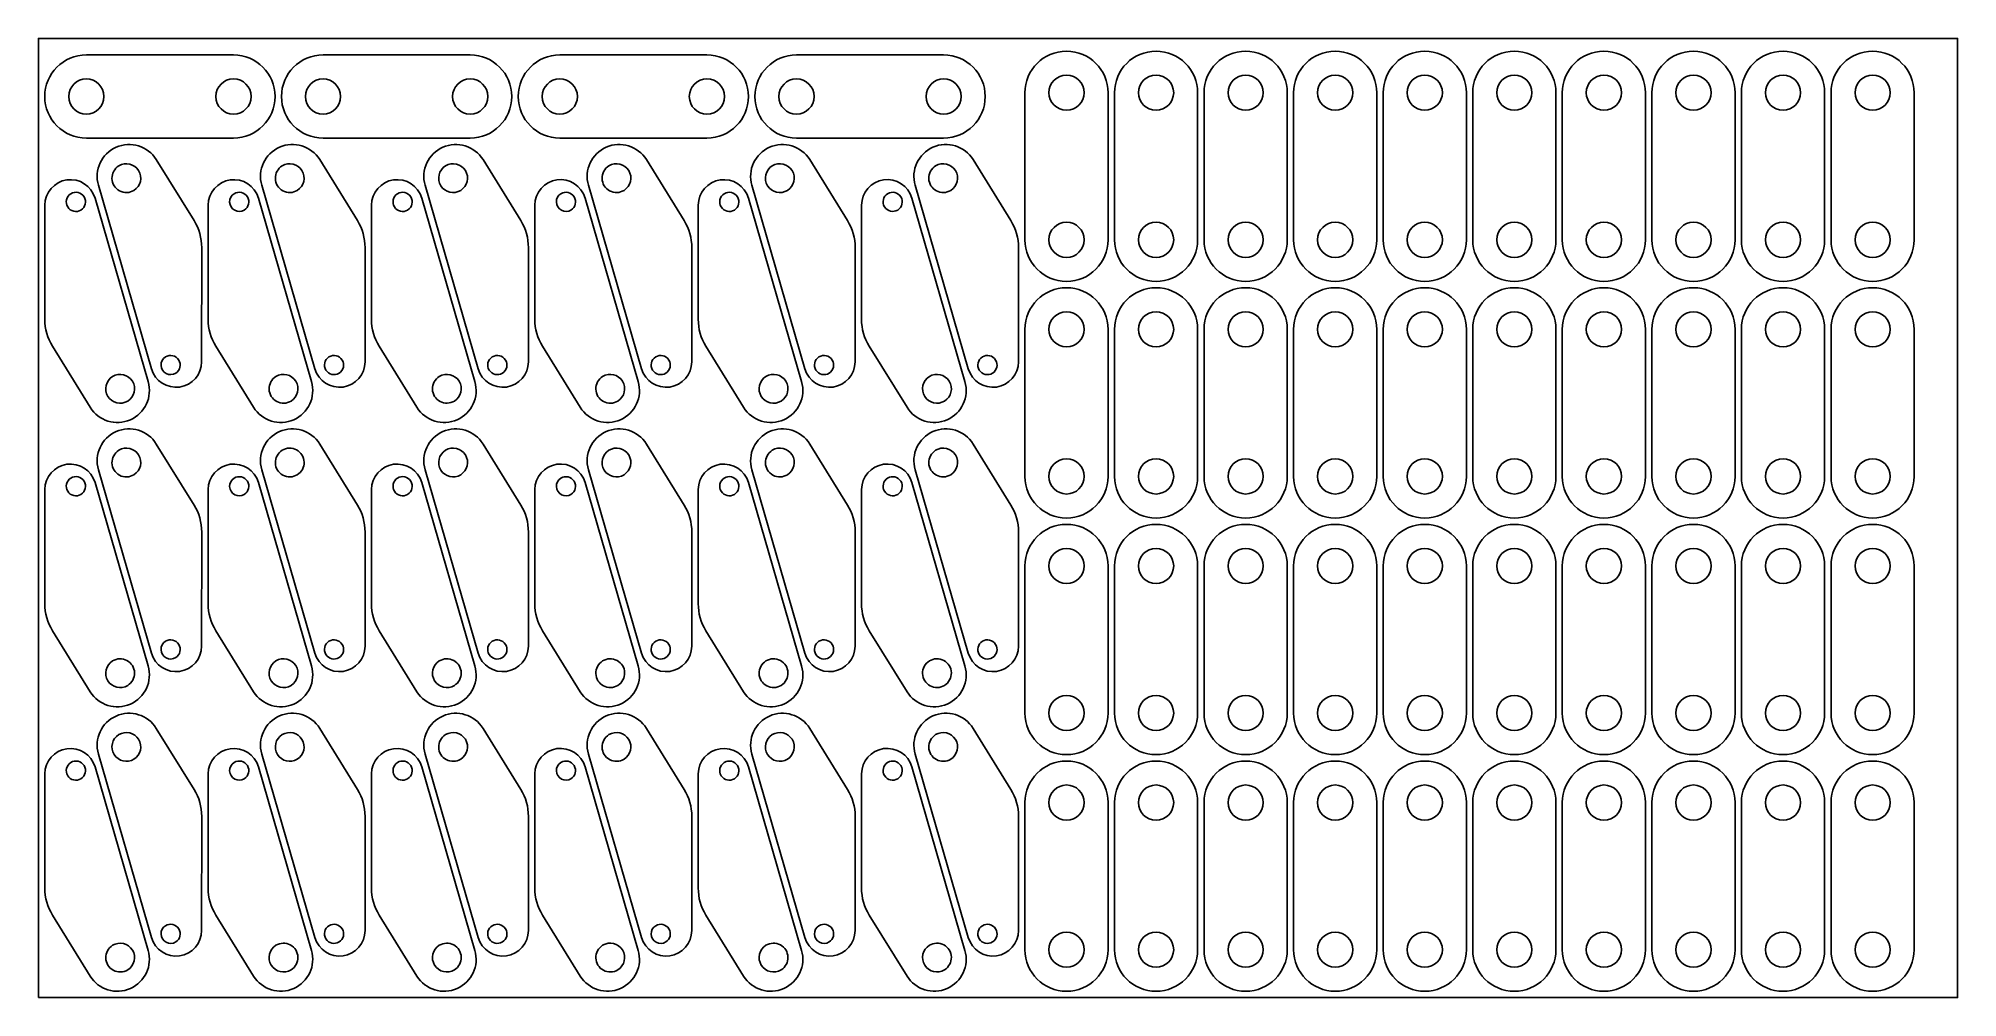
# Model space of a CAD drawing. Header units: metres. Extents: x 0 to 3000, y 0 to 1500.
import ezdxf

# ---------------------------------------------------------------- set-up
doc = ezdxf.new("R2010")
doc.units = ezdxf.units.M

msp = doc.modelspace()

# ---------------------------------------------------------------- linework, layer by layer
msp.add_lwpolyline([(0, 0), (3000, 0), (3000, 1500), (0, 1500)], close=True)
for points in [[(75, 1344.1), (305, 1344.1, 1), (305, 1474.1), (75, 1474.1, 1)], [(445, 1344.1), (675, 1344.1, 1), (675, 1474.1), (445, 1474.1, 1)], [(815, 1344.1), (1045, 1344.1, 1), (1045, 1474.1), (815, 1474.1, 1)], [(1185, 1344.1), (1415, 1344.1, 1), (1415, 1474.1), (1185, 1474.1, 1)], [(1542.1, 1415), (1542.1, 1185, 1), (1672.1, 1185), (1672.1, 1415, 1)], [(1682.1, 1415), (1682.1, 1185, 1), (1812.1, 1185), (1812.1, 1415, 1)], [(1822.1, 1415), (1822.1, 1185, 1), (1952.1, 1185), (1952.1, 1415, 1)], [(1962.1, 1415), (1962.1, 1185, 1), (2092.1, 1185), (2092.1, 1415, 1)], [(2102.1, 1415), (2102.1, 1185, 1), (2232.1, 1185), (2232.1, 1415, 1)], [(2242.1, 1415), (2242.1, 1185, 1), (2372.1, 1185), (2372.1, 1415, 1)], [(2382.1, 1415), (2382.1, 1185, 1), (2512.1, 1185), (2512.1, 1415, 1)], [(2522.1, 1415), (2522.1, 1185, 1), (2652.1, 1185), (2652.1, 1415, 1)], [(2662.1, 1415), (2662.1, 1185, 1), (2792.1, 1185), (2792.1, 1415, 1)], [(2802.1, 1415), (2802.1, 1185, 1), (2932.1, 1185), (2932.1, 1415, 1)], [(1607.1, 1442.5, -1), (1607.1, 1387.5, -1)], [(1747.1, 1442.5, -1), (1747.1, 1387.5, -1)], [(1887.1, 1442.5, -1), (1887.1, 1387.5, -1)], [(2027.1, 1442.5, -1), (2027.1, 1387.5, -1)], [(2167.1, 1442.5, -1), (2167.1, 1387.5, -1)], [(2307.1, 1442.5, -1), (2307.1, 1387.5, -1)], [(2447.1, 1442.5, -1), (2447.1, 1387.5, -1)], [(2587.1, 1442.5, -1), (2587.1, 1387.5, -1)], [(2727.1, 1442.5, -1), (2727.1, 1387.5, -1)], [(2867.1, 1442.5, -1), (2867.1, 1387.5, -1)], [(47.5, 1409.1, -1), (102.5, 1409.1, -1)], [(277.5, 1409.1, -1), (332.5, 1409.1, -1)], [(417.5, 1409.1, -1), (472.5, 1409.1, -1)], [(647.5, 1409.1, -1), (702.5, 1409.1, -1)], [(787.5, 1409.1, -1), (842.5, 1409.1, -1)], [(1017.5, 1409.1, -1), (1072.5, 1409.1, -1)], [(1157.5, 1409.1, -1), (1212.5, 1409.1, -1)], [(1387.5, 1409.1, -1), (1442.5, 1409.1, -1)], [(255.3, 1172.8, 0.139577), (243.4, 1215), (184.3, 1310.4, 0.872293), (93.8, 1270.2), (176.8, 983.3, 0.867945), (255.2, 994.4)], [(510.7, 1172.8, 0.139577), (498.7, 1215), (439.7, 1310.4, 0.872293), (349.1, 1270.2), (432.2, 983.3, 0.867945), (510.6, 994.4)], [(766, 1172.8, 0.139577), (754.1, 1215), (695, 1310.4, 0.872293), (604.5, 1270.2), (687.5, 983.3, 0.867945), (765.9, 994.4)], [(1021.4, 1172.8, 0.139577), (1009.4, 1215), (950.4, 1310.4, 0.872293), (859.8, 1270.2), (942.9, 983.3, 0.867945), (1021.3, 994.4)], [(1276.7, 1172.8, 0.139577), (1264.8, 1215), (1205.7, 1310.4, 0.872293), (1115.2, 1270.2), (1198.2, 983.3, 0.867945), (1276.6, 994.4)], [(1532.1, 1172.8, 0.139577), (1520.1, 1215), (1461.1, 1310.4, 0.872293), (1370.5, 1270.2), (1453.6, 983.3, 0.867945), (1532, 994.4)], [(125.7, 1300.6, -1), (149.4, 1262.3, -1)], [(381.1, 1300.6, -1), (404.7, 1262.3, -1)], [(636.4, 1300.6, -1), (660.1, 1262.3, -1)], [(891.8, 1300.6, -1), (915.4, 1262.3, -1)], [(1147.1, 1300.6, -1), (1170.8, 1262.3, -1)], [(1402.5, 1300.6, -1), (1426.1, 1262.3, -1)], [(10, 1060.7, 0.139577), (22, 1018.5), (81, 923.1, 0.872293), (171.6, 963.3), (88.5, 1250.2, 0.867945), (10.1, 1239.1)], [(265.3, 1060.7, 0.139577), (277.3, 1018.5), (336.4, 923.1, 0.872293), (426.9, 963.3), (343.9, 1250.2, 0.867945), (265.5, 1239.1)], [(520.7, 1060.7, 0.139577), (532.7, 1018.5), (591.7, 923.1, 0.872293), (682.3, 963.3), (599.2, 1250.2, 0.867945), (520.8, 1239.1)], [(776, 1060.7, 0.139577), (788, 1018.5), (847.1, 923.1, 0.872293), (937.6, 963.3), (854.6, 1250.2, 0.867945), (776.1, 1239.1)], [(1031.4, 1060.7, 0.139577), (1043.4, 1018.5), (1102.4, 923.1, 0.872293), (1193, 963.3), (1109.9, 1250.2, 0.867945), (1031.5, 1239.1)], [(1286.7, 1060.7, 0.139577), (1298.7, 1018.5), (1357.8, 923.1, 0.872293), (1448.3, 963.3), (1365.3, 1250.2, 0.867945), (1286.8, 1239.1)], [(66.5, 1231.6, -1), (50.7, 1257.1, -1)], [(321.8, 1231.6, -1), (306.1, 1257.1, -1)], [(577.2, 1231.6, -1), (561.4, 1257.1, -1)], [(832.5, 1231.6, -1), (816.8, 1257.1, -1)], [(1087.9, 1231.6, -1), (1072.1, 1257.1, -1)], [(1343.2, 1231.6, -1), (1327.5, 1257.1, -1)], [(1607.1, 1212.5, -1), (1607.1, 1157.5, -1)], [(1747.1, 1212.5, -1), (1747.1, 1157.5, -1)], [(1887.1, 1212.5, -1), (1887.1, 1157.5, -1)], [(2027.1, 1212.5, -1), (2027.1, 1157.5, -1)], [(2167.1, 1212.5, -1), (2167.1, 1157.5, -1)], [(2307.1, 1212.5, -1), (2307.1, 1157.5, -1)], [(2447.1, 1212.5, -1), (2447.1, 1157.5, -1)], [(2587.1, 1212.5, -1), (2587.1, 1157.5, -1)], [(2727.1, 1212.5, -1), (2727.1, 1157.5, -1)], [(2867.1, 1212.5, -1), (2867.1, 1157.5, -1)], [(1542.1, 1045), (1542.1, 815, 1), (1672.1, 815), (1672.1, 1045, 1)], [(1682.1, 1045), (1682.1, 815, 1), (1812.1, 815), (1812.1, 1045, 1)], [(1822.1, 1045), (1822.1, 815, 1), (1952.1, 815), (1952.1, 1045, 1)], [(1962.1, 1045), (1962.1, 815, 1), (2092.1, 815), (2092.1, 1045, 1)], [(2102.1, 1045), (2102.1, 815, 1), (2232.1, 815), (2232.1, 1045, 1)], [(2242.1, 1045), (2242.1, 815, 1), (2372.1, 815), (2372.1, 1045, 1)], [(2382.1, 1045), (2382.1, 815, 1), (2512.1, 815), (2512.1, 1045, 1)], [(2522.1, 1045), (2522.1, 815, 1), (2652.1, 815), (2652.1, 1045, 1)], [(2662.1, 1045), (2662.1, 815, 1), (2792.1, 815), (2792.1, 1045, 1)], [(2802.1, 1045), (2802.1, 815, 1), (2932.1, 815), (2932.1, 1045, 1)], [(1607.1, 1072.5, -1), (1607.1, 1017.5, -1)], [(1747.1, 1072.5, -1), (1747.1, 1017.5, -1)], [(1887.1, 1072.5, -1), (1887.1, 1017.5, -1)], [(2027.1, 1072.5, -1), (2027.1, 1017.5, -1)], [(2167.1, 1072.5, -1), (2167.1, 1017.5, -1)], [(2307.1, 1072.5, -1), (2307.1, 1017.5, -1)], [(2447.1, 1072.5, -1), (2447.1, 1017.5, -1)], [(2587.1, 1072.5, -1), (2587.1, 1017.5, -1)], [(2727.1, 1072.5, -1), (2727.1, 1017.5, -1)], [(2867.1, 1072.5, -1), (2867.1, 1017.5, -1)], [(198.8, 1001.9, -1), (214.6, 976.4, -1)], [(454.2, 1001.9, -1), (470, 976.4, -1)], [(709.5, 1001.9, -1), (725.3, 976.4, -1)], [(964.9, 1001.9, -1), (980.7, 976.4, -1)], [(1220.2, 1001.9, -1), (1236, 976.4, -1)], [(1475.6, 1001.9, -1), (1491.4, 976.4, -1)], [(139.6, 932.9, -1), (116, 971.2, -1)], [(395, 932.9, -1), (371.3, 971.2, -1)], [(650.3, 932.9, -1), (626.7, 971.2, -1)], [(905.7, 932.9, -1), (882, 971.2, -1)], [(1161, 932.9, -1), (1137.3, 971.2, -1)], [(1416.4, 932.9, -1), (1392.7, 971.2, -1)], [(255.3, 728.1, 0.139577), (243.4, 770.3), (184.3, 865.7, 0.872293), (93.8, 825.5), (176.8, 538.6, 0.867945), (255.2, 549.7)], [(510.7, 728.1, 0.139577), (498.7, 770.3), (439.7, 865.7, 0.872293), (349.1, 825.5), (432.2, 538.6, 0.867945), (510.6, 549.7)], [(766, 728.1, 0.139577), (754.1, 770.3), (695, 865.7, 0.872293), (604.5, 825.5), (687.5, 538.6, 0.867945), (765.9, 549.7)], [(1021.4, 728.1, 0.139577), (1009.4, 770.3), (950.4, 865.7, 0.872293), (859.8, 825.5), (942.9, 538.6, 0.867945), (1021.3, 549.7)], [(1276.7, 728.1, 0.139577), (1264.8, 770.3), (1205.7, 865.7, 0.872293), (1115.2, 825.5), (1198.2, 538.6, 0.867945), (1276.6, 549.7)], [(1532.1, 728.1, 0.139577), (1520.1, 770.3), (1461.1, 865.7, 0.872293), (1370.5, 825.5), (1453.6, 538.6, 0.867945), (1532, 549.7)], [(125.7, 855.9, -1), (149.4, 817.6, -1)], [(381.1, 855.9, -1), (404.7, 817.6, -1)], [(636.4, 855.9, -1), (660.1, 817.6, -1)], [(891.8, 855.9, -1), (915.4, 817.6, -1)], [(1147.1, 855.9, -1), (1170.8, 817.6, -1)], [(1402.5, 855.9, -1), (1426.1, 817.6, -1)], [(1607.1, 842.5, -1), (1607.1, 787.5, -1)], [(1747.1, 842.5, -1), (1747.1, 787.5, -1)], [(1887.1, 842.5, -1), (1887.1, 787.5, -1)], [(2027.1, 842.5, -1), (2027.1, 787.5, -1)], [(2167.1, 842.5, -1), (2167.1, 787.5, -1)], [(2307.1, 842.5, -1), (2307.1, 787.5, -1)], [(2447.1, 842.5, -1), (2447.1, 787.5, -1)], [(2587.1, 842.5, -1), (2587.1, 787.5, -1)], [(2727.1, 842.5, -1), (2727.1, 787.5, -1)], [(2867.1, 842.5, -1), (2867.1, 787.5, -1)], [(10, 616, 0.139577), (22, 573.8), (81, 478.4, 0.872293), (171.6, 518.6), (88.5, 805.5, 0.867945), (10.1, 794.4)], [(66.5, 786.9, -1), (50.7, 812.4, -1)], [(265.3, 616, 0.139577), (277.3, 573.8), (336.4, 478.4, 0.872293), (426.9, 518.6), (343.9, 805.5, 0.867945), (265.5, 794.4)], [(321.8, 786.9, -1), (306.1, 812.4, -1)], [(520.7, 616, 0.139577), (532.7, 573.8), (591.7, 478.4, 0.872293), (682.3, 518.6), (599.2, 805.5, 0.867945), (520.8, 794.4)], [(577.2, 786.9, -1), (561.4, 812.4, -1)], [(776, 616, 0.139577), (788, 573.8), (847.1, 478.4, 0.872293), (937.6, 518.6), (854.6, 805.5, 0.867945), (776.1, 794.4)], [(832.5, 786.9, -1), (816.8, 812.4, -1)], [(1031.4, 616, 0.139577), (1043.4, 573.8), (1102.4, 478.4, 0.872293), (1193, 518.6), (1109.9, 805.5, 0.867945), (1031.5, 794.4)], [(1087.9, 786.9, -1), (1072.1, 812.4, -1)], [(1286.7, 616, 0.139577), (1298.7, 573.8), (1357.8, 478.4, 0.872293), (1448.3, 518.6), (1365.3, 805.5, 0.867945), (1286.8, 794.4)], [(1343.2, 786.9, -1), (1327.5, 812.4, -1)], [(1542.1, 675), (1542.1, 445, 1), (1672.1, 445), (1672.1, 675, 1)], [(1682.1, 675), (1682.1, 445, 1), (1812.1, 445), (1812.1, 675, 1)], [(1822.1, 675), (1822.1, 445, 1), (1952.1, 445), (1952.1, 675, 1)], [(1962.1, 675), (1962.1, 445, 1), (2092.1, 445), (2092.1, 675, 1)], [(2102.1, 675), (2102.1, 445, 1), (2232.1, 445), (2232.1, 675, 1)], [(2242.1, 675), (2242.1, 445, 1), (2372.1, 445), (2372.1, 675, 1)], [(2382.1, 675), (2382.1, 445, 1), (2512.1, 445), (2512.1, 675, 1)], [(2522.1, 675), (2522.1, 445, 1), (2652.1, 445), (2652.1, 675, 1)], [(2662.1, 675), (2662.1, 445, 1), (2792.1, 445), (2792.1, 675, 1)], [(2802.1, 675), (2802.1, 445, 1), (2932.1, 445), (2932.1, 675, 1)], [(1607.1, 702.5, -1), (1607.1, 647.5, -1)], [(1747.1, 702.5, -1), (1747.1, 647.5, -1)], [(1887.1, 702.5, -1), (1887.1, 647.5, -1)], [(2027.1, 702.5, -1), (2027.1, 647.5, -1)], [(2167.1, 702.5, -1), (2167.1, 647.5, -1)], [(2307.1, 702.5, -1), (2307.1, 647.5, -1)], [(2447.1, 702.5, -1), (2447.1, 647.5, -1)], [(2587.1, 702.5, -1), (2587.1, 647.5, -1)], [(2727.1, 702.5, -1), (2727.1, 647.5, -1)], [(2867.1, 702.5, -1), (2867.1, 647.5, -1)], [(198.8, 557.2, -1), (214.6, 531.7, -1)], [(454.2, 557.2, -1), (470, 531.7, -1)], [(709.5, 557.2, -1), (725.3, 531.7, -1)], [(964.9, 557.2, -1), (980.7, 531.7, -1)], [(1220.2, 557.2, -1), (1236, 531.7, -1)], [(1475.6, 557.2, -1), (1491.4, 531.7, -1)], [(139.6, 488.2, -1), (116, 526.5, -1)], [(395, 488.2, -1), (371.3, 526.5, -1)], [(650.3, 488.2, -1), (626.7, 526.5, -1)], [(905.7, 488.2, -1), (882, 526.5, -1)], [(1161, 488.2, -1), (1137.3, 526.5, -1)], [(1416.4, 488.2, -1), (1392.7, 526.5, -1)], [(1607.1, 472.5, -1), (1607.1, 417.5, -1)], [(1747.1, 472.5, -1), (1747.1, 417.5, -1)], [(1887.1, 472.5, -1), (1887.1, 417.5, -1)], [(2027.1, 472.5, -1), (2027.1, 417.5, -1)], [(2167.1, 472.5, -1), (2167.1, 417.5, -1)], [(2307.1, 472.5, -1), (2307.1, 417.5, -1)], [(2447.1, 472.5, -1), (2447.1, 417.5, -1)], [(2587.1, 472.5, -1), (2587.1, 417.5, -1)], [(2727.1, 472.5, -1), (2727.1, 417.5, -1)], [(2867.1, 472.5, -1), (2867.1, 417.5, -1)], [(255.3, 283.4, 0.139577), (243.4, 325.6), (184.3, 421, 0.872293), (93.8, 380.8), (176.8, 93.9, 0.867945), (255.2, 105)], [(510.7, 283.4, 0.139577), (498.7, 325.6), (439.7, 421, 0.872293), (349.1, 380.8), (432.2, 93.9, 0.867945), (510.6, 105)], [(766, 283.4, 0.139577), (754.1, 325.6), (695, 421, 0.872293), (604.5, 380.8), (687.5, 93.9, 0.867945), (765.9, 105)], [(1021.4, 283.4, 0.139577), (1009.4, 325.6), (950.4, 421, 0.872293), (859.8, 380.8), (942.9, 93.9, 0.867945), (1021.3, 105)], [(1276.7, 283.4, 0.139577), (1264.8, 325.6), (1205.7, 421, 0.872293), (1115.2, 380.8), (1198.2, 93.9, 0.867945), (1276.6, 105)], [(1532.1, 283.4, 0.139577), (1520.1, 325.6), (1461.1, 421, 0.872293), (1370.5, 380.8), (1453.6, 93.9, 0.867945), (1532, 105)], [(125.7, 411.2, -1), (149.4, 372.9, -1)], [(381.1, 411.2, -1), (404.7, 372.9, -1)], [(636.4, 411.2, -1), (660.1, 372.9, -1)], [(891.8, 411.2, -1), (915.4, 372.9, -1)], [(1147.1, 411.2, -1), (1170.8, 372.9, -1)], [(1402.5, 411.2, -1), (1426.1, 372.9, -1)], [(10, 171.3, 0.139577), (22, 129.1), (81, 33.7, 0.872293), (171.6, 73.9), (88.5, 360.8, 0.867945), (10.1, 349.7)], [(66.5, 342.2, -1), (50.7, 367.7, -1)], [(265.3, 171.3, 0.139577), (277.3, 129.1), (336.4, 33.7, 0.872293), (426.9, 73.9), (343.9, 360.8, 0.867945), (265.5, 349.7)], [(321.8, 342.2, -1), (306.1, 367.7, -1)], [(520.7, 171.3, 0.139577), (532.7, 129.1), (591.7, 33.7, 0.872293), (682.3, 73.9), (599.2, 360.8, 0.867945), (520.8, 349.7)], [(577.2, 342.2, -1), (561.4, 367.7, -1)], [(776, 171.3, 0.139577), (788, 129.1), (847.1, 33.7, 0.872293), (937.6, 73.9), (854.6, 360.8, 0.867945), (776.1, 349.7)], [(832.5, 342.2, -1), (816.8, 367.7, -1)], [(1031.4, 171.3, 0.139577), (1043.4, 129.1), (1102.4, 33.7, 0.872293), (1193, 73.9), (1109.9, 360.8, 0.867945), (1031.5, 349.7)], [(1087.9, 342.2, -1), (1072.1, 367.7, -1)], [(1286.7, 171.3, 0.139577), (1298.7, 129.1), (1357.8, 33.7, 0.872293), (1448.3, 73.9), (1365.3, 360.8, 0.867945), (1286.8, 349.7)], [(1343.2, 342.2, -1), (1327.5, 367.7, -1)], [(1542.1, 305), (1542.1, 75, 1), (1672.1, 75), (1672.1, 305, 1)], [(1682.1, 305), (1682.1, 75, 1), (1812.1, 75), (1812.1, 305, 1)], [(1822.1, 305), (1822.1, 75, 1), (1952.1, 75), (1952.1, 305, 1)], [(1962.1, 305), (1962.1, 75, 1), (2092.1, 75), (2092.1, 305, 1)], [(2102.1, 305), (2102.1, 75, 1), (2232.1, 75), (2232.1, 305, 1)], [(2242.1, 305), (2242.1, 75, 1), (2372.1, 75), (2372.1, 305, 1)], [(2382.1, 305), (2382.1, 75, 1), (2512.1, 75), (2512.1, 305, 1)], [(2522.1, 305), (2522.1, 75, 1), (2652.1, 75), (2652.1, 305, 1)], [(2662.1, 305), (2662.1, 75, 1), (2792.1, 75), (2792.1, 305, 1)], [(2802.1, 305), (2802.1, 75, 1), (2932.1, 75), (2932.1, 305, 1)], [(1607.1, 332.5, -1), (1607.1, 277.5, -1)], [(1747.1, 332.5, -1), (1747.1, 277.5, -1)], [(1887.1, 332.5, -1), (1887.1, 277.5, -1)], [(2027.1, 332.5, -1), (2027.1, 277.5, -1)], [(2167.1, 332.5, -1), (2167.1, 277.5, -1)], [(2307.1, 332.5, -1), (2307.1, 277.5, -1)], [(2447.1, 332.5, -1), (2447.1, 277.5, -1)], [(2587.1, 332.5, -1), (2587.1, 277.5, -1)], [(2727.1, 332.5, -1), (2727.1, 277.5, -1)], [(2867.1, 332.5, -1), (2867.1, 277.5, -1)], [(198.8, 112.5, -1), (214.6, 87, -1)], [(454.2, 112.5, -1), (470, 87, -1)], [(709.5, 112.5, -1), (725.3, 87, -1)], [(964.9, 112.5, -1), (980.7, 87, -1)], [(1220.2, 112.5, -1), (1236, 87, -1)], [(1475.6, 112.5, -1), (1491.4, 87, -1)], [(1607.1, 102.5, -1), (1607.1, 47.5, -1)], [(1747.1, 102.5, -1), (1747.1, 47.5, -1)], [(1887.1, 102.5, -1), (1887.1, 47.5, -1)], [(2027.1, 102.5, -1), (2027.1, 47.5, -1)], [(2167.1, 102.5, -1), (2167.1, 47.5, -1)], [(2307.1, 102.5, -1), (2307.1, 47.5, -1)], [(2447.1, 102.5, -1), (2447.1, 47.5, -1)], [(2587.1, 102.5, -1), (2587.1, 47.5, -1)], [(2727.1, 102.5, -1), (2727.1, 47.5, -1)], [(2867.1, 102.5, -1), (2867.1, 47.5, -1)], [(139.6, 43.5, -1), (116, 81.8, -1)], [(395, 43.5, -1), (371.3, 81.8, -1)], [(650.3, 43.5, -1), (626.7, 81.8, -1)], [(905.7, 43.5, -1), (882, 81.8, -1)], [(1161, 43.5, -1), (1137.3, 81.8, -1)], [(1416.4, 43.5, -1), (1392.7, 81.8, -1)]]:
    msp.add_lwpolyline(points, format="xyb", close=True)

doc.saveas('drawing.dxf')
